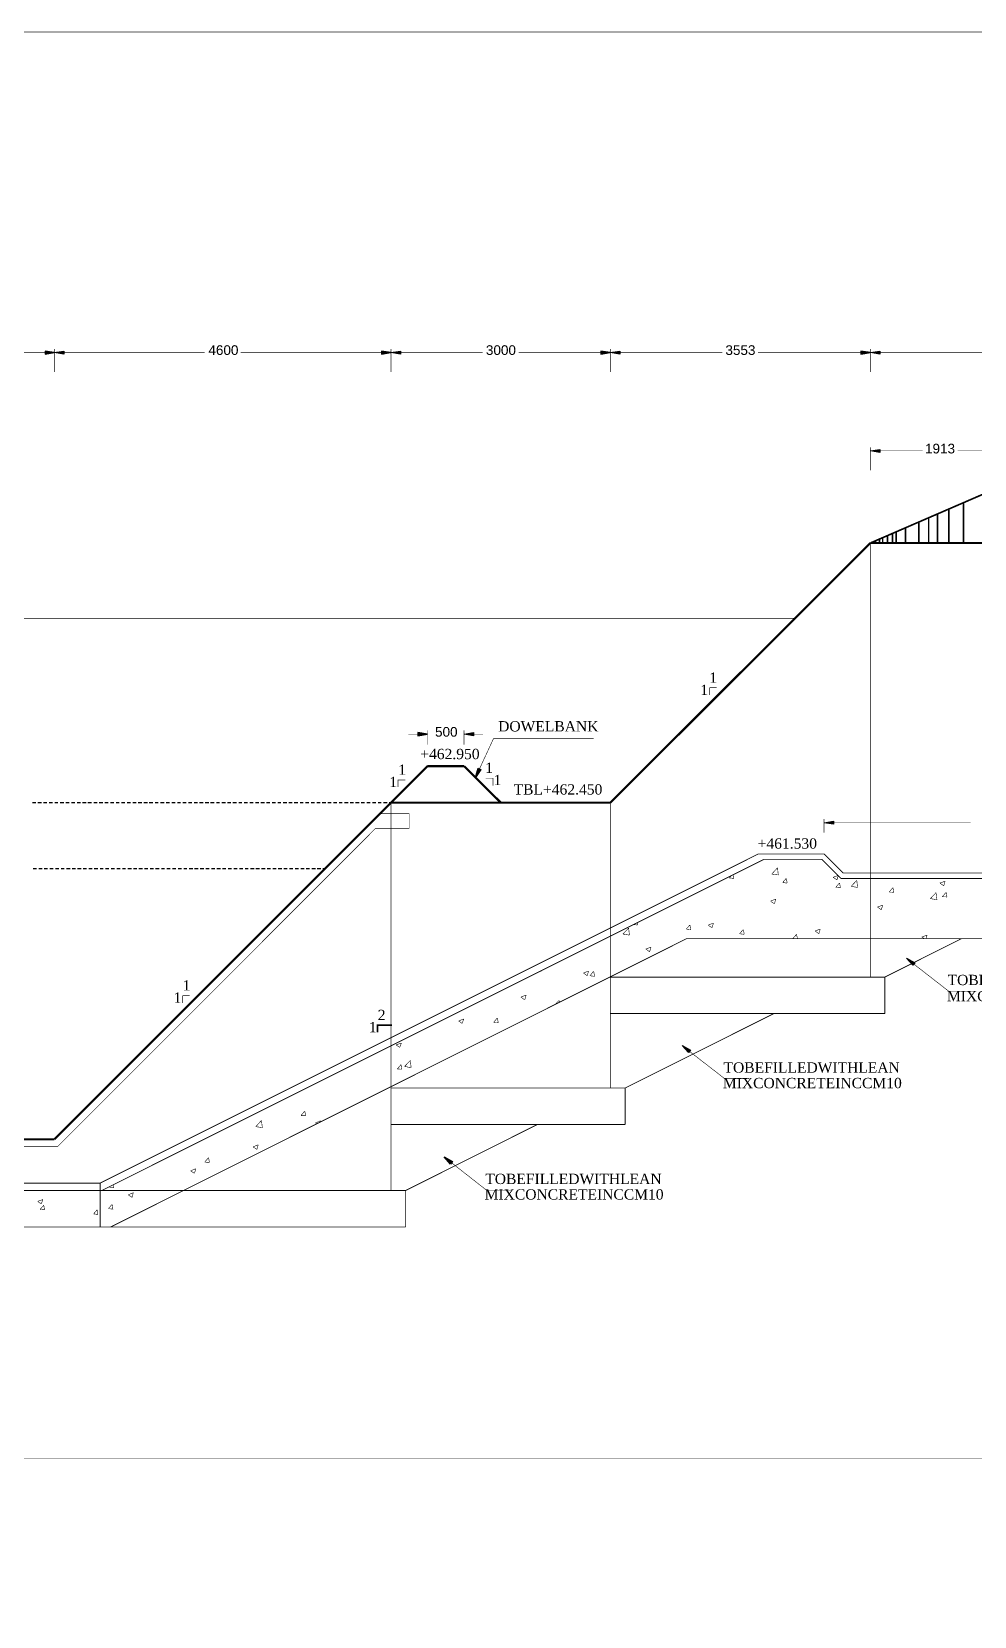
# Model space of a CAD drawing. Header units: millimetres. Extents: x 5 to 839, y 41 to 552.
# Drawn here: x 253.5 to 399.9, y 305.8 to 551.9 of the extents above; entities that cross this region are included whole.
import ezdxf

# ---------------------------------------------------------------- set-up
doc = ezdxf.new("R2010")
doc.units = ezdxf.units.MM
for name, color, linetype in [('H', 7, 'Continuous'), ('P', 7, 'Continuous'), ('T', 7, 'Continuous')]:
    doc.layers.add(name, color=color, linetype=linetype)

msp = doc.modelspace()

# ---------------------------------------------------------------- hatches: boundary and pattern name
at = {"layer": 'H', "linetype": 'Continuous'}
for points in [[(255.535, 501.844), (255.535, 502.32), (256.981, 502.056), (255.535, 501.844)], [(258.463, 501.844), (256.981, 502.056), (258.463, 502.32), (258.463, 501.844)], [(307.781, 501.844), (307.781, 502.32), (309.263, 502.056), (307.781, 501.844)], [(310.744, 501.844), (309.263, 502.056), (310.744, 502.32), (310.744, 501.844)], [(341.859, 501.844), (341.859, 502.32), (343.341, 502.056), (341.859, 501.844)], [(344.823, 501.844), (343.341, 502.056), (344.823, 502.32), (344.823, 501.844)], [(382.235, 501.844), (382.235, 502.32), (383.716, 502.056), (382.235, 501.844)], [(385.163, 501.844), (383.716, 502.056), (385.163, 502.32), (385.163, 501.844)], [(385.163, 486.569), (383.716, 486.816), (385.163, 487.027), (385.163, 486.569)], [(313.443, 442.542), (313.443, 443.054), (314.925, 442.789), (313.443, 442.542)], [(322.086, 442.542), (320.604, 442.789), (322.086, 443.054), (322.086, 442.542)], [(322.386, 436.069), (322.809, 437.497), (323.233, 437.286), (322.386, 436.069)], [(378.001, 428.819), (376.52, 429.031), (378.001, 429.295), (378.001, 428.819)], [(390.331, 406.929), (389.308, 408.04), (390.631, 407.317), (390.331, 406.929)], [(355.494, 393.347), (354.471, 394.441), (355.776, 393.735), (355.494, 393.347)], [(318.523, 376.026), (317.518, 377.137), (318.823, 376.414), (318.523, 376.026)]]:
    msp.add_hatch(color=256, dxfattribs=at).paths.add_polyline_path(points)

# ---------------------------------------------------------------- linework, layer by layer
at = {"layer": 'P'}
for points, const_width in [([(6.738, 41.769), (833.878, 41.769), (833.878, 551.886), (6.738, 551.886), (833.878, 551.886)], 0.085), ([(255.535, 502.073), (175.048, 502.073)], 0.085), ([(256.963, 499.057), (256.963, 502.655)], 0.085), ([(256.963, 499.057), (256.963, 502.655)], 0.085), ([(258.445, 502.073), (280.335, 502.073)], 0.085), ([(307.763, 502.073), (285.926, 502.073)], 0.085), ([(309.245, 499.057), (309.245, 502.655)], 0.085), ([(309.245, 499.057), (309.245, 502.655)], 0.085), ([(310.727, 502.073), (323.515, 502.073)], 0.085), ([(341.842, 502.073), (329.071, 502.073)], 0.085), ([(343.323, 499.057), (343.323, 502.655)], 0.085), ([(343.323, 499.057), (343.323, 502.655)], 0.085), ([(344.805, 502.073), (360.733, 502.073)], 0.085), ([(382.235, 502.073), (366.272, 502.073)], 0.085), ([(383.716, 499.057), (383.716, 502.655)], 0.085), ([(383.716, 499.057), (383.716, 502.655)], 0.085), ([(385.163, 502.073), (431.641, 502.073)], 0.085), ([(383.716, 483.782), (383.716, 487.38)], 0.085), ([(385.163, 486.833), (391.848, 486.833)], 0.085), ([(403.948, 486.833), (397.263, 486.833)], 0.085), ([(383.716, 472.511), (405.43, 481.912)], 0.254), ([(395.905, 477.802), (395.905, 472.511)], 0.254), ([(398.198, 478.737), (398.198, 472.511)], 0.254), ([(391.248, 475.774), (391.248, 472.511)], 0.254), ([(392.765, 476.462), (392.765, 472.511)], 0.254), ([(394.123, 477.008), (394.123, 472.511)], 0.254), ([(383.716, 472.511), (343.323, 432.17)], 0.339), ([(383.716, 472.511), (551.656, 472.511)], 0.339), ([(383.928, 472.652), (383.928, 472.511)], 0.254), ([(384.175, 472.722), (384.175, 472.511)], 0.254), ([(384.528, 472.863), (384.528, 472.511)], 0.254), ([(385.11, 473.163), (385.11, 472.511)], 0.254), ([(385.621, 473.357), (385.621, 472.511)], 0.254), ([(386.38, 473.71), (386.38, 472.511)], 0.254), ([(387.138, 473.992), (387.138, 472.511)], 0.254), ([(387.738, 474.257), (387.738, 472.511)], 0.254), ([(389.184, 474.892), (389.184, 472.511)], 0.254), ([(383.716, 405.077), (383.716, 472.511)], 0.127), ([(371.951, 460.798), (66.34, 460.798)], 0.085), ([(358.74, 448.892), (358.74, 450.039)], 0.085), ([(358.74, 450.039), (359.833, 450.039)], 0.085), ([(314.925, 441.184), (314.925, 443.389)], 0.085), ([(320.604, 441.184), (320.604, 443.389)], 0.085), ([(313.443, 442.807), (311.961, 442.807)], 0.085), ([(322.086, 442.807), (323.568, 442.807)], 0.085), ([(323.003, 437.427), (325.173, 442.119)], 0.085), ([(325.173, 442.119), (340.748, 442.119)], 0.085), ([(314.925, 437.85), (256.963, 379.889)], 0.339), ([(310.356, 434.587), (310.356, 435.681), (311.503, 435.681)], 0.085), ([(314.925, 437.85), (320.604, 437.85)], 0.339), ([(320.604, 437.85), (326.319, 432.17)], 0.339), ([(325.085, 434.834), (325.085, 435.98), (323.938, 435.98)], 0.085), ([(254.141, 432.17), (253.541, 432.17)], 0.169), ([(254.988, 432.17), (254.388, 432.17)], 0.169), ([(255.817, 432.17), (255.27, 432.17)], 0.169), ([(256.716, 432.17), (256.117, 432.17)], 0.169), ([(257.563, 432.17), (257.016, 432.17)], 0.169), ([(258.445, 432.17), (257.863, 432.17)], 0.169), ([(259.292, 432.17), (258.745, 432.17)], 0.169), ([(260.191, 432.17), (259.592, 432.17)], 0.169), ([(261.038, 432.17), (260.491, 432.17)], 0.169), ([(261.92, 432.17), (261.338, 432.17)], 0.169), ([(262.767, 432.17), (262.167, 432.17)], 0.169), ([(263.666, 432.17), (263.066, 432.17)], 0.169), ([(264.513, 432.17), (263.913, 432.17)], 0.169), ([(265.342, 432.17), (264.795, 432.17)], 0.169), ([(266.241, 432.17), (265.642, 432.17)], 0.169), ([(267.088, 432.17), (266.541, 432.17)], 0.169), ([(267.97, 432.17), (267.388, 432.17)], 0.169), ([(268.817, 432.17), (268.27, 432.17)], 0.169), ([(269.716, 432.17), (269.117, 432.17)], 0.169), ([(270.563, 432.17), (269.963, 432.17)], 0.169), ([(271.445, 432.17), (270.863, 432.17)], 0.169), ([(272.292, 432.17), (271.692, 432.17)], 0.169), ([(273.138, 432.17), (272.591, 432.17)], 0.169), ([(274.038, 432.17), (273.438, 432.17)], 0.169), ([(274.867, 432.17), (274.32, 432.17)], 0.169), ([(275.766, 432.17), (275.167, 432.17)], 0.169), ([(276.613, 432.17), (276.066, 432.17)], 0.169), ([(277.495, 432.17), (276.913, 432.17)], 0.169), ([(278.342, 432.17), (277.795, 432.17)], 0.169), ([(279.241, 432.17), (278.642, 432.17)], 0.169), ([(280.088, 432.17), (279.488, 432.17)], 0.169), ([(280.97, 432.17), (280.388, 432.17)], 0.169), ([(281.817, 432.17), (281.217, 432.17)], 0.169), ([(282.663, 432.17), (282.116, 432.17)], 0.169), ([(283.563, 432.17), (282.963, 432.17)], 0.169), ([(284.392, 432.17), (283.845, 432.17)], 0.169), ([(285.291, 432.17), (284.692, 432.17)], 0.169), ([(286.138, 432.17), (285.591, 432.17)], 0.169), ([(287.02, 432.17), (286.438, 432.17)], 0.169), ([(287.867, 432.17), (287.285, 432.17)], 0.169), ([(288.766, 432.17), (288.167, 432.17)], 0.169), ([(289.613, 432.17), (289.013, 432.17)], 0.169), ([(290.46, 432.17), (289.913, 432.17)], 0.169), ([(291.342, 432.17), (290.759, 432.17)], 0.169), ([(292.188, 432.17), (291.641, 432.17)], 0.169), ([(293.088, 432.17), (292.488, 432.17)], 0.169), ([(293.934, 432.17), (293.37, 432.17)], 0.169), ([(294.816, 432.17), (294.217, 432.17)], 0.169), ([(295.663, 432.17), (295.116, 432.17)], 0.169), ([(296.545, 432.17), (295.963, 432.17)], 0.169), ([(297.392, 432.17), (296.81, 432.17)], 0.169), ([(298.291, 432.17), (297.692, 432.17)], 0.169), ([(299.138, 432.17), (298.538, 432.17)], 0.169), ([(299.985, 432.17), (299.438, 432.17)], 0.169), ([(300.867, 432.17), (300.284, 432.17)], 0.169), ([(301.713, 432.17), (301.166, 432.17)], 0.169), ([(302.613, 432.17), (302.013, 432.17)], 0.169), ([(303.459, 432.17), (302.895, 432.17)], 0.169), ([(304.341, 432.17), (303.742, 432.17)], 0.169), ([(305.188, 432.17), (304.588, 432.17)], 0.169), ([(306.07, 432.17), (305.488, 432.17)], 0.169), ([(306.917, 432.17), (306.335, 432.17)], 0.169), ([(307.763, 432.17), (307.217, 432.17)], 0.169), ([(308.663, 432.17), (308.063, 432.17)], 0.169), ([(309.245, 432.17), (308.963, 432.17)], 0.169), ([(309.245, 432.17), (343.323, 432.17)], 0.339), ([(309.245, 371.934), (309.245, 432.17)], 0.127), ([(343.323, 387.844), (343.323, 432.17)], 0.127), ([(307.552, 430.477), (312.085, 430.477)], 0.085), ([(312.085, 428.202), (312.085, 430.477)], 0.085), ([(376.52, 427.514), (376.52, 429.63)], 0.085), ([(378.001, 429.048), (399.292, 429.048)], 0.085), ([(306.881, 428.202), (257.475, 378.742)], 0.085), ([(306.881, 428.202), (312.085, 428.202)], 0.085), ([(366.324, 424.215), (264.089, 373.08)], 0.127), ([(367.171, 423.369), (264.336, 371.934)], 0.127), ([(376.52, 424.215), (366.324, 424.215)], 0.127), ([(376.185, 423.369), (367.171, 423.369)], 0.127), ([(379.148, 420.405), (376.185, 423.369)], 0.127), ([(379.483, 421.252), (376.52, 424.215)], 0.127), ([(254.212, 421.922), (253.63, 421.922)], 0.169), ([(255.111, 421.922), (254.512, 421.922)], 0.169), ([(255.958, 421.922), (255.358, 421.922)], 0.169), ([(256.805, 421.922), (256.258, 421.922)], 0.169), ([(257.687, 421.922), (257.104, 421.922)], 0.169), ([(258.533, 421.922), (257.986, 421.922)], 0.169), ([(259.433, 421.922), (258.833, 421.922)], 0.169), ([(260.279, 421.922), (259.715, 421.922)], 0.169), ([(261.161, 421.922), (260.562, 421.922)], 0.169), ([(262.008, 421.922), (261.408, 421.922)], 0.169), ([(262.89, 421.922), (262.308, 421.922)], 0.169), ([(263.737, 421.922), (263.155, 421.922)], 0.169), ([(264.583, 421.922), (264.037, 421.922)], 0.169), ([(265.483, 421.922), (264.883, 421.922)], 0.169), ([(266.33, 421.922), (265.783, 421.922)], 0.169), ([(267.212, 421.922), (266.629, 421.922)], 0.169), ([(268.058, 421.922), (267.511, 421.922)], 0.169), ([(268.958, 421.922), (268.358, 421.922)], 0.169), ([(269.804, 421.922), (269.24, 421.922)], 0.169), ([(270.686, 421.922), (270.087, 421.922)], 0.169), ([(271.533, 421.922), (270.933, 421.922)], 0.169), ([(272.415, 421.922), (271.833, 421.922)], 0.169), ([(273.262, 421.922), (272.68, 421.922)], 0.169), ([(274.108, 421.922), (273.562, 421.922)], 0.169), ([(275.008, 421.922), (274.408, 421.922)], 0.169), ([(275.855, 421.922), (275.308, 421.922)], 0.169), ([(276.737, 421.922), (276.154, 421.922)], 0.169), ([(277.583, 421.922), (277.036, 421.922)], 0.169), ([(278.483, 421.922), (277.883, 421.922)], 0.169), ([(279.329, 421.922), (278.73, 421.922)], 0.169), ([(280.211, 421.922), (279.612, 421.922)], 0.169), ([(281.058, 421.922), (280.458, 421.922)], 0.169), ([(281.905, 421.922), (281.358, 421.922)], 0.169), ([(282.787, 421.922), (282.205, 421.922)], 0.169), ([(283.633, 421.922), (283.087, 421.922)], 0.169), ([(284.533, 421.922), (283.933, 421.922)], 0.169), ([(285.38, 421.922), (284.833, 421.922)], 0.169), ([(286.262, 421.922), (285.679, 421.922)], 0.169), ([(287.108, 421.922), (286.561, 421.922)], 0.169), ([(288.008, 421.922), (287.408, 421.922)], 0.169), ([(288.854, 421.922), (288.255, 421.922)], 0.169), ([(289.736, 421.922), (289.137, 421.922)], 0.169), ([(290.583, 421.922), (289.983, 421.922)], 0.169), ([(291.43, 421.922), (290.883, 421.922)], 0.169), ([(292.312, 421.922), (291.73, 421.922)], 0.169), ([(293.158, 421.922), (292.612, 421.922)], 0.169), ([(294.058, 421.922), (293.458, 421.922)], 0.169), ([(294.905, 421.922), (294.358, 421.922)], 0.169), ([(295.787, 421.922), (295.204, 421.922)], 0.169), ([(296.633, 421.922), (296.051, 421.922)], 0.169), ([(297.533, 421.922), (296.933, 421.922)], 0.169), ([(298.379, 421.922), (297.78, 421.922)], 0.169), ([(299.014, 421.922), (298.662, 421.922)], 0.169), ([(362.514, 420.405), (362.426, 421.005)], 0.085), ([(368.388, 421.076), (369.288, 422.063)], 0.085), ([(368.388, 421.076), (369.411, 420.952)], 0.085), ([(369.411, 420.952), (369.288, 422.063)], 0.085), ([(377.913, 420.582), (378.672, 420.864)], 0.085), ([(427.196, 421.252), (379.483, 421.252)], 0.127), ([(361.791, 420.493), (362.091, 420.829)], 0.085), ([(361.791, 420.493), (362.514, 420.405)], 0.085), ([(370.082, 419.77), (370.628, 420.405)], 0.085), ([(370.082, 419.77), (370.769, 419.682)], 0.085), ([(370.805, 419.682), (370.628, 420.405)], 0.085), ([(377.913, 420.582), (378.513, 420.194)], 0.085), ([(378.337, 419.012), (378.883, 419.682)], 0.085), ([(378.337, 419.012), (379.06, 418.959)], 0.085), ([(378.513, 420.194), (378.725, 420.829)], 0.085), ([(379.06, 418.959), (378.936, 419.682)], 0.085), ([(491.755, 420.405), (379.148, 420.405)], 0.127), ([(380.718, 419.171), (381.6, 420.105)], 0.085), ([(380.718, 419.171), (381.723, 419.012)], 0.085), ([(381.723, 419.012), (381.6, 420.105)], 0.085), ([(386.644, 418.289), (387.191, 418.959)], 0.085), ([(387.35, 418.253), (387.227, 418.959)], 0.085), ([(394.511, 419.682), (395.323, 419.982)], 0.085), ([(394.511, 419.682), (395.111, 419.259)], 0.085), ([(395.111, 419.259), (395.323, 419.982)], 0.085), ([(368.229, 416.895), (369.023, 417.195)], 0.085), ([(368.229, 416.842), (368.812, 416.472)], 0.085), ([(368.812, 416.472), (369.023, 417.195)], 0.085), ([(384.81, 415.96), (385.621, 416.26)], 0.085), ([(384.81, 415.96), (385.41, 415.537)], 0.085), ([(385.41, 415.537), (385.621, 416.26)], 0.085), ([(386.644, 418.289), (387.315, 418.253)], 0.085), ([(393.03, 417.266), (393.912, 418.2)], 0.085), ([(393.03, 417.266), (394.053, 417.107)], 0.085), ([(394.053, 417.107), (393.912, 418.2)], 0.085), ([(394.882, 417.565), (395.482, 418.253)], 0.085), ([(394.935, 417.565), (395.605, 417.53)], 0.085), ([(395.605, 417.53), (395.482, 418.253)], 0.085), ([(347.557, 413.173), (347.486, 413.544)], 0.085), ([(355.177, 411.057), (265.695, 366.254)], 0.127), ([(345.281, 411.762), (346.163, 412.697)], 0.085), ([(345.281, 411.762), (346.287, 411.603)], 0.085), ([(346.287, 411.603), (346.163, 412.697)], 0.085), ([(346.886, 413.244), (347.521, 413.173)], 0.085), ([(355.106, 412.538), (355.688, 413.173)], 0.085), ([(355.141, 412.538), (355.812, 412.45)], 0.085), ([(470.711, 411.057), (355.177, 411.057)], 0.127), ([(355.812, 412.45), (355.688, 413.173)], 0.085), ([(358.528, 413.173), (359.339, 413.456)], 0.085), ([(358.528, 413.12), (359.128, 412.75)], 0.085), ([(359.128, 412.75), (359.339, 413.456)], 0.085), ([(363.396, 411.815), (363.943, 412.45)], 0.085), ([(363.396, 411.815), (364.067, 411.727)], 0.085), ([(364.12, 411.727), (363.996, 412.45)], 0.085), ([(371.687, 411.092), (372.251, 411.727)], 0.085), ([(371.687, 411.057), (372.075, 411.057)], 0.085), ([(372.375, 411.057), (372.251, 411.727)], 0.085), ([(375.126, 412.238), (375.92, 412.538)], 0.085), ([(375.126, 412.238), (375.708, 411.815)], 0.085), ([(375.708, 411.815), (375.92, 412.538)], 0.085), ([(397.863, 411.057), (385.957, 405.077)], 0.127), ([(391.707, 411.304), (392.518, 411.603)], 0.085), ([(391.707, 411.304), (392.095, 411.057)], 0.085), ([(392.359, 411.057), (392.518, 411.603)], 0.085), ([(348.827, 409.434), (349.638, 409.734)], 0.085), ([(348.827, 409.434), (349.426, 409.011)], 0.085), ([(349.426, 409.011), (349.638, 409.734)], 0.085), ([(390.454, 407.106), (395.94, 402.837), (399.715, 402.837)], 0.085), ([(332.37, 405.977), (332.581, 405.977)], 0.085), ([(332.581, 405.977), (332.581, 406.047)], 0.085), ([(339.143, 405.712), (339.937, 406.012)], 0.085), ([(339.143, 405.712), (339.725, 405.289)], 0.085), ([(339.725, 405.289), (339.937, 406.012)], 0.085), ([(340.148, 405.289), (340.713, 405.977)], 0.085), ([(340.148, 405.289), (340.872, 405.201)], 0.085), ([(340.872, 405.201), (340.748, 405.977)], 0.085), ([(343.323, 405.077), (385.957, 405.077)], 0.127), ([(385.957, 399.415), (385.957, 405.077)], 0.127), ([(276.913, 401.055), (276.913, 402.202)], 0.085), ([(276.913, 402.202), (278.007, 402.202)], 0.085), ([(329.442, 401.99), (330.253, 402.29)], 0.085), ([(329.442, 401.99), (329.988, 401.567)], 0.085), ([(330.041, 401.567), (330.253, 402.29)], 0.085), ([(334.733, 400.808), (335.368, 401.479)], 0.085), ([(335.421, 401.144), (335.368, 401.443)], 0.085), ([(325.208, 398.057), (325.755, 398.727)], 0.085), ([(325.931, 398.004), (325.755, 398.727)], 0.085), ([(343.323, 399.415), (385.957, 399.415)], 0.127), ([(345.616, 382.182), (345.616, 387.844), (368.723, 399.415)], 0.127), ([(307.181, 396.487), (307.181, 397.633), (309.421, 397.633)], 0.254), ([(319.758, 398.268), (320.552, 398.568)], 0.085), ([(319.758, 398.268), (320.305, 397.88)], 0.085), ([(320.305, 397.88), (320.552, 398.568)], 0.085), ([(325.208, 398.057), (325.896, 398.004)], 0.085), ([(310.056, 394.547), (310.868, 394.829)], 0.085), ([(310.056, 394.547), (310.603, 394.159)], 0.085), ([(310.603, 394.159), (310.868, 394.829)], 0.085), ([(310.233, 390.807), (310.815, 391.495)], 0.085), ([(310.938, 390.772), (310.815, 391.495)], 0.085), ([(311.362, 391.195), (312.261, 392.13)], 0.085), ([(312.385, 391.019), (312.261, 392.13)], 0.085), ([(355.6, 393.559), (361.103, 389.29), (364.878, 389.29)], 0.085), ([(310.268, 390.807), (310.938, 390.772)], 0.085), ([(311.362, 391.195), (312.385, 391.019)], 0.085), ([(309.245, 387.844), (345.616, 387.844)], 0.127), ([(295.275, 383.575), (295.839, 384.246)], 0.085), ([(295.998, 383.54), (295.875, 384.246)], 0.085), ([(288.255, 381.847), (289.137, 382.817)], 0.085), ([(288.255, 381.847), (289.278, 381.706)], 0.085), ([(289.278, 381.706), (289.137, 382.817)], 0.085), ([(295.275, 383.575), (295.998, 383.54)], 0.085), ([(297.533, 382.429), (298.327, 382.764)], 0.085), ([(297.533, 382.429), (297.744, 382.305)], 0.085), ([(298.291, 382.605), (298.327, 382.729)], 0.085), ([(309.245, 382.182), (345.616, 382.182)], 0.127), ([(331.982, 382.182), (311.538, 371.934)], 0.127), ([(256.963, 379.889), (86.572, 379.889)], 0.339), ([(287.831, 378.707), (288.625, 379.042)], 0.085), ([(288.431, 378.319), (288.625, 379.007)], 0.085), ([(257.475, 378.742), (86.113, 378.742)], 0.085), ([(280.335, 376.343), (280.882, 377.014)], 0.085), ([(281.058, 376.29), (280.935, 377.014)], 0.085), ([(287.831, 378.707), (288.431, 378.319)], 0.085), ([(278.13, 374.985), (278.941, 375.32)], 0.085), ([(278.13, 374.985), (278.73, 374.597)], 0.085), ([(278.73, 374.597), (278.941, 375.32)], 0.085), ([(280.335, 376.343), (281.023, 376.29)], 0.085), ([(318.647, 376.255), (324.15, 371.934)], 0.085), ([(264.089, 373.08), (91.705, 373.08)], 0.127), ([(264.336, 371.934), (91.705, 371.934)], 0.127), ([(264.089, 366.254), (264.089, 373.08)], 0.127), ([(264.089, 371.934), (311.538, 371.934)], 0.127), ([(265.395, 372.48), (266.206, 372.357)], 0.085), ([(266.206, 372.357), (266.118, 372.868)], 0.085), ([(311.538, 366.254), (311.538, 371.934)], 0.127), ([(324.15, 371.934), (327.925, 371.934)], 0.085), ([(255.199, 370.54), (254.388, 370.24)], 0.085), ([(254.388, 370.24), (254.935, 369.852)], 0.085), ([(254.758, 369.006), (255.323, 369.641)], 0.085), ([(254.935, 369.852), (255.199, 370.54)], 0.085), ([(255.446, 368.935), (255.323, 369.641)], 0.085), ([(265.395, 369.147), (265.942, 369.782)], 0.085), ([(265.395, 369.094), (266.065, 369.058), (265.942, 369.782)], 0.085), ([(268.446, 371.263), (269.24, 371.598)], 0.085), ([(268.446, 371.263), (269.028, 370.875), (269.24, 371.598)], 0.085), ([(254.758, 369.006), (255.446, 368.935)], 0.085), ([(263.066, 368.3), (263.613, 368.935)], 0.085), ([(263.066, 368.3), (263.737, 368.212)], 0.085), ([(263.737, 368.212), (263.613, 368.935)], 0.085), ([(265.695, 366.254), (91.705, 366.254)], 0.127), ([(264.089, 366.254), (311.538, 366.254)], 0.127), ([(51.276, 330.359), (621.418, 330.359)], 0.085)]:
    msp.add_lwpolyline(points, dxfattribs=dict(at, const_width=const_width))
for points in [[(255.535, 502.32), (255.535, 501.862), (256.963, 502.073), (255.535, 502.32)], [(258.445, 502.32), (258.445, 501.862), (256.963, 502.073), (258.445, 502.32)], [(307.763, 502.32), (307.763, 501.862), (309.245, 502.073), (307.763, 502.32)], [(310.727, 502.32), (310.727, 501.862), (309.245, 502.073), (310.727, 502.32)], [(341.842, 502.32), (341.842, 501.862), (343.323, 502.073), (341.842, 502.32)], [(344.805, 502.32), (344.805, 501.862), (343.323, 502.073), (344.805, 502.32)], [(382.235, 502.32), (382.235, 501.862), (383.716, 502.073), (382.235, 502.32)], [(385.163, 502.32), (385.163, 501.862), (383.716, 502.073), (385.163, 502.32)], [(385.163, 487.045), (385.163, 486.569), (383.716, 486.833), (385.163, 487.045)], [(313.443, 443.054), (313.443, 442.542), (314.925, 442.807), (313.443, 443.054)], [(322.086, 443.054), (322.086, 442.542), (320.604, 442.807), (322.086, 443.054)], [(323.215, 437.303), (322.368, 436.069), (322.792, 437.515), (323.215, 437.303)], [(378.001, 429.295), (378.001, 428.837), (376.52, 429.048), (378.001, 429.295)], [(390.313, 406.947), (389.308, 408.04), (390.613, 407.317), (390.313, 406.947)], [(355.477, 393.347), (354.471, 394.458), (355.776, 393.735), (355.477, 393.347)], [(318.523, 376.043), (317.5, 377.137), (318.823, 376.414), (318.523, 376.043)]]:
    msp.add_lwpolyline(points, dxfattribs=at)

# ---------------------------------------------------------------- texts
at = {"layer": 'T', "attachment_point": 7}
for s, insert, char_height in [('{\\fArial|b0|i0|c0|p18;4600}', (280.9, 501.7), 1.5), ('{\\fArial|b0|i0|c0|p18;3000}', (324, 501.7), 1.5), ('{\\fArial|b0|i0|c0|p18;3553}', (361.2, 501.7), 1.5), ('{\\fArial|b0|i0|c0|p18;1913}', (392.2, 486.4), 1.5), ('{\\fTimes New Roman|b0|i0|c0|p18;1}', (357.3, 448.9), 1.6), ('{\\fTimes New Roman|b0|i0|c0|p18;1}', (358.7, 450.8), 1.6), ('{\\fArial|b0|i0|c0|p18;500}', (316.1, 442.4), 1.5), ('{\\fTimes New Roman|b0|i0|c0|p18;DOWELBANK}', (325.9, 443.2), 1.6), ('{\\fTimes New Roman|b0|i0|c0|p18;+462.950}', (313.8, 438.9), 1.6), ('{\\fTimes New Roman|b0|i0|c0|p18;1}', (323.9, 436.8), 1.6), ('{\\fTimes New Roman|b0|i0|c0|p18;1}', (309, 434.6), 1.6), ('{\\fTimes New Roman|b0|i0|c0|p18;1}', (310.4, 436.5), 1.6), ('{\\fTimes New Roman|b0|i0|c0|p18;1}', (325.2, 434.9), 1.6), ('{\\fTimes New Roman|b0|i0|c0|p18;TBL+462.450}', (328.3, 433.4), 1.6), ('{\\fTimes New Roman|b0|i0|c0|p18;+461.530}', (366.2, 425), 1.6), ('{\\fTimes New Roman|b0|i0|c0|p18;1}', (276.9, 403), 1.6), ('{\\fTimes New Roman|b0|i0|c0|p18;TOBEFILLEDWITHLEAN}', (395.7, 403.8), 1.6), ('{\\fTimes New Roman|b0|i0|c0|p18;1}', (275.5, 401.1), 1.6), ('{\\fTimes New Roman|b0|i0|c0|p18;MIXCONCRETEINCCM10}', (395.6, 401.3), 1.6), ('{\\fTimes New Roman|b0|i0|c0|p18;2}', (307.2, 398.4), 1.6), ('{\\fTimes New Roman|b0|i0|c0|p18;1}', (305.8, 396.5), 1.6), ('{\\fTimes New Roman|b0|i0|c0|p18;TOBEFILLEDWITHLEAN}', (360.9, 390.2), 1.6), ('{\\fTimes New Roman|b0|i0|c0|p18;MIXCONCRETEINCCM10}', (360.8, 387.8), 1.6), ('{\\fTimes New Roman|b0|i0|c0|p18;TOBEFILLEDWITHLEAN}', (323.9, 372.9), 1.6), ('{\\fTimes New Roman|b0|i0|c0|p18;MIXCONCRETEINCCM10}', (323.8, 370.5), 1.6)]:
    msp.add_mtext(s, dxfattribs=dict(at, insert=insert, char_height=char_height))

doc.saveas('drawing.dxf')
